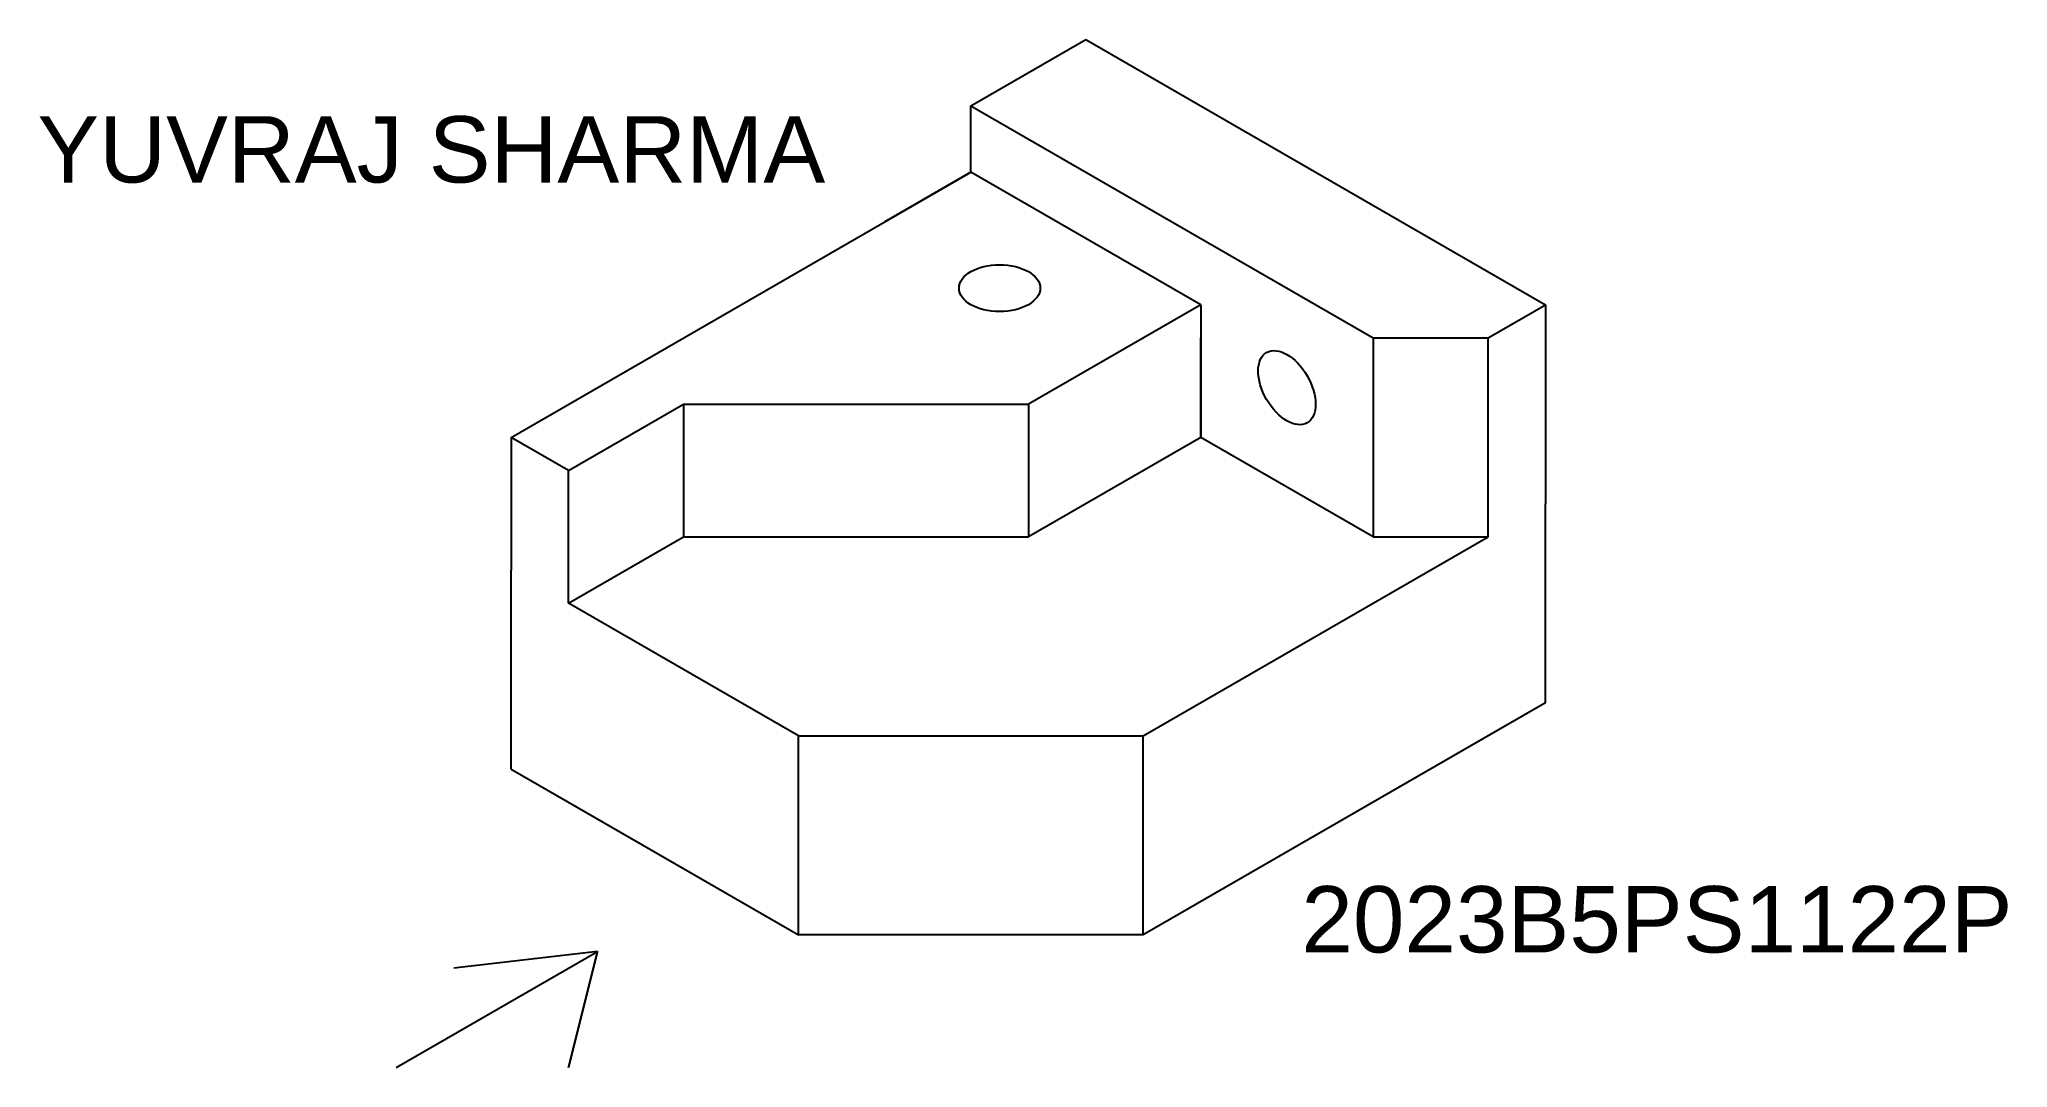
# Model space of a CAD drawing. Header units: inches. Extents: x 59 to 990, y -20 to 135.
# Drawn here: x 58.8 to 355.5, y -20 to 135 of the extents above.
import ezdxf

# ---------------------------------------------------------------- set-up
doc = ezdxf.new("R2010")
doc.units = ezdxf.units.IN
doc.header["$MEASUREMENT"] = 0
doc.styles.get("Standard").update_dxf_attribs({"font": 'arial.ttf'})

msp = doc.modelspace()

# ---------------------------------------------------------------- linework, layer by layer
for p, q in [((199.19, 125), (216.51, 135)), ((216.51, 135), (285.79, 95)), ((199.19, 115), (199.19, 125)), ((199.19, 125), (259.81, 90)), ((129.9, 75), (199.19, 115)), ((199.19, 115), (186.2, 107.5)), ((233.83, 95), (199.19, 115)), ((233.83, 95), (207.85, 80)), ((233.83, 95), (233.83, 75)), ((277.13, 90), (285.79, 95)), ((285.79, 95), (285.79, 65)), ((233.83, 75), (233.83, 90)), ((259.81, 90), (277.13, 90)), ((259.81, 90), (259.81, 60)), ((277.13, 60), (277.13, 90)), ((138.56, 70), (155.88, 80)), ((155.88, 80), (155.88, 60)), ((155.88, 80), (207.85, 80)), ((207.85, 80), (207.85, 60)), ((138.56, 70), (129.9, 75)), ((129.9, 75), (129.9, 55)), ((233.83, 75), (207.85, 60)), ((259.81, 60), (233.83, 75)), ((138.56, 50), (138.56, 70)), ((285.79, 35), (285.79, 65)), ((138.56, 50), (155.88, 60)), ((155.88, 60), (207.85, 60)), ((225.17, 30), (277.13, 60)), ((259.81, 60), (277.13, 60)), ((129.9, 25), (129.9, 55)), ((173.21, 30), (138.56, 50)), ((285.79, 35), (225.17, 0)), ((285.79, 35), (277.13, 30)), ((173.21, 0), (173.21, 30)), ((173.21, 30), (225.17, 30)), ((277.13, 30), (225.17, 0)), ((225.17, 0), (225.17, 30)), ((129.9, 25), (173.21, 0)), ((129.9, 25), (138.56, 20)), ((138.56, 20), (173.21, 0)), ((225.17, 0), (173.21, 0)), ((112.58, -20), (142.89, -2.5)), ((142.89, -2.5), (121.24, -5)), ((142.89, -2.5), (138.56, -20)), ((138.56, -20), (142.89, -2.5))]:
    msp.add_line(p, q)
for centre, major_axis in [((203.52, 97.5), (-6.12, 0)), ((246.82, 82.5), (3.06, -5.3))]:
    msp.add_ellipse(centre, major_axis=major_axis, ratio=0.57735)

# ---------------------------------------------------------------- texts
for s, p in [('YUVRAJ SHARMA', (58.48, 113.42)), ('2023B5PS1122P', (249, -2.64))]:
    msp.add_text(s, height=10).set_placement(p)

doc.saveas('drawing.dxf')
